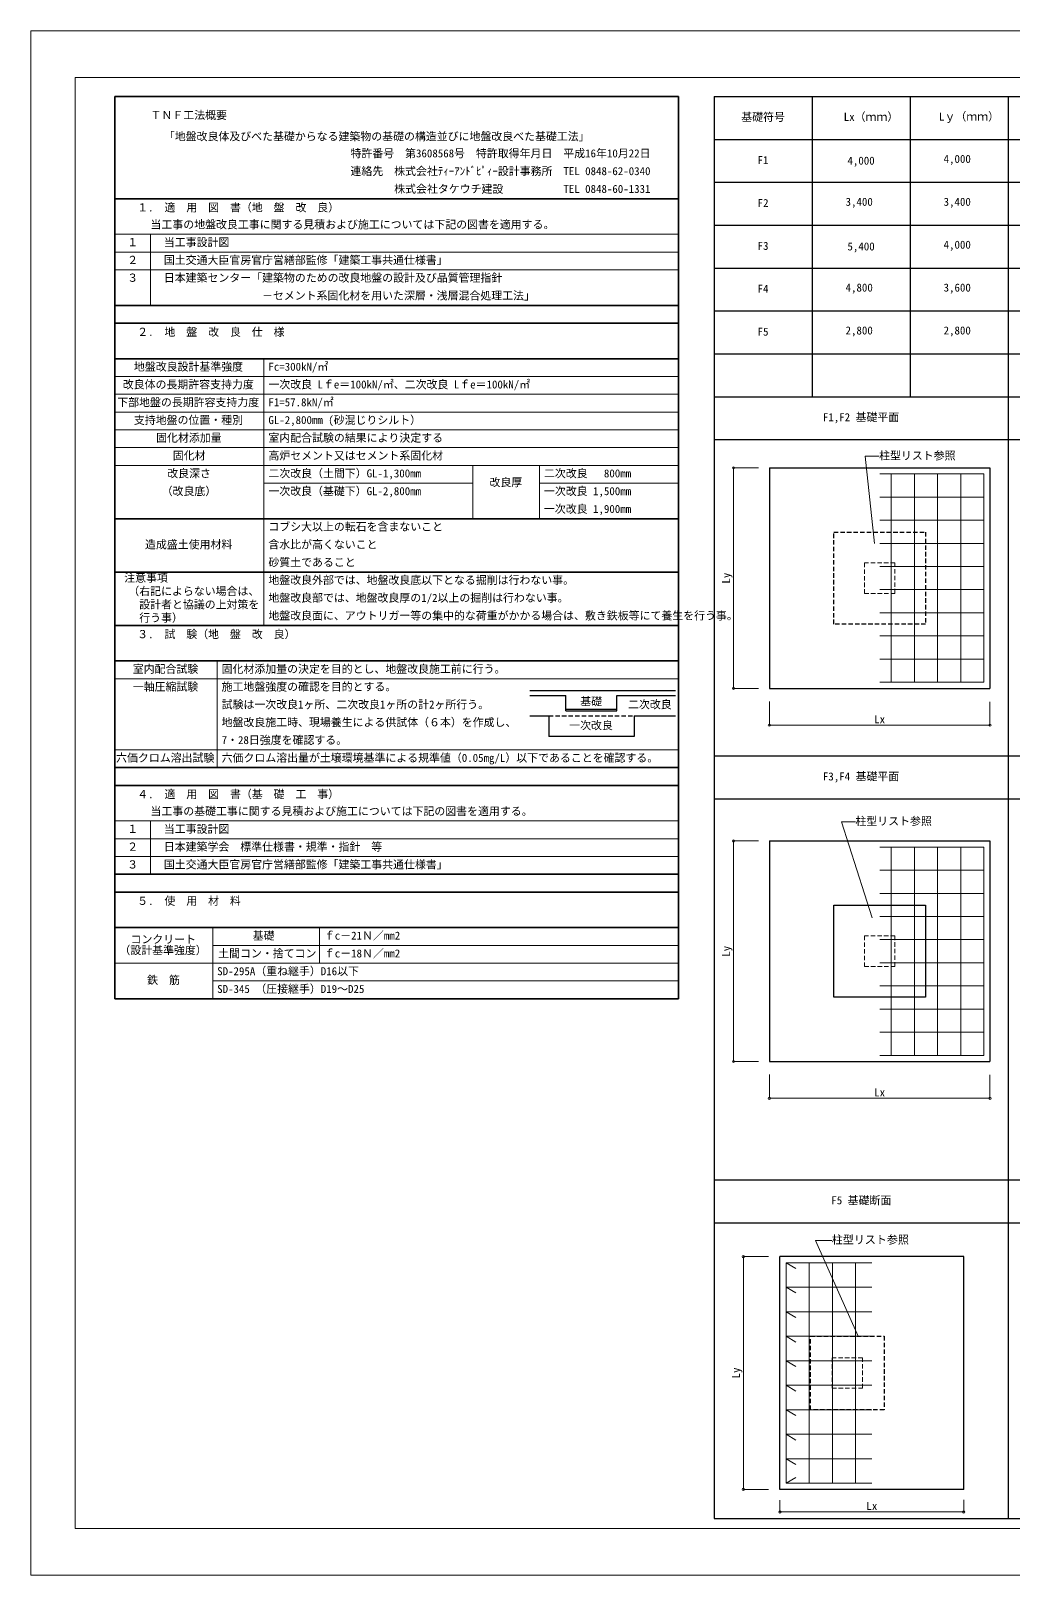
# Model space of a CAD drawing. Units: millimetres at full size, sheet at 1:100, with parts at 1:30. Extents: x -138278 to 134990, y -16593 to 30671.
# Drawn here: x 5467 to 32186, y -16593 to 25407 of the extents above; entities that cross this region are included whole.
import ezdxf
from ezdxf.enums import TextEntityAlignment as Align

# ---------------------------------------------------------------- set-up
doc = ezdxf.new("R2010")
doc.units = ezdxf.units.MM
doc.header["$LTSCALE"] = 100
doc.linetypes.add('DASHED1', pattern=[1.8, 1.2, -0.6])
for name, color, linetype, lineweight in [('1-0_基準線', 3, 'Continuous', 25), ('1-1_躯体', 7, 'Continuous', 18), ('1-5_仕上げ', 7, 'Continuous', 18), ('1-6_文字', 4, 'DASHED1', 9), ('1-7_寸法', 4, 'Continuous', 9), ('2-0_基準線', 7, 'Continuous', 9), ('E-E_', 1, 'Continuous', 18), ('F-0_枠', 134, 'Continuous', 18)]:
    doc.layers.add(name, color=color, linetype=linetype, lineweight=lineweight)
doc.styles.add('ＭＳ ゴシック', font='')
doc.styles.get('ＭＳ ゴシック').set_extended_font_data('MS Gothic')

# ---------------------------------------------------------------- blocks, each defined once
blk = doc.blocks.new('_Small')
at = {"layer": 'E-E_'}
blk.add_circle((0, 0), 25, dxfattribs=at)

msp = doc.modelspace()

# ---------------------------------------------------------------- linework, layer by layer
at = {"layer": '1-0_基準線'}
for p, q in [((24050.8, 23624.1), (24050.8, -5840.8)), ((26717.5, 23624.1), (26717.5, 15457.4)), ((29384.1, 23624.1), (29384.1, 15457.4)), ((24050.8, 21290.8), (48217.8, 21290.8)), ((24050.8, 21290.8), (48217.8, 21290.8)), ((24050.8, 20124.1), (48217.8, 20124.1)), ((24050.8, 18957.4), (48217.8, 18957.4)), ((24050.8, 17790.8), (48217.8, 17790.8)), ((24050.8, 16624.1), (48217.8, 16624.1)), ((24050.8, 15457.4), (48217.8, 15457.4)), ((24050.8, 15457.4), (48217.8, 15457.4)), ((24050.8, 14290.8), (48217.8, 14290.8)), ((25555.9, 13524.5), (25555.9, 7524.5)), ((25555.9, 13524.5), (31555.9, 13524.5)), ((31555.9, 13524.5), (31555.9, 7524.5)), ((25555.9, 7524.5), (31555.9, 7524.5)), ((24050.8, 5686.4), (48217.8, 5686.4)), ((24050.8, 5686.4), (48217.8, 5686.4)), ((24050.8, 4519.8), (48217.8, 4519.8)), ((25555.9, 3375.8), (25555.9, -2624.2)), ((25555.9, 3375.8), (31555.9, 3375.8)), ((31555.9, 3375.8), (31555.9, -2624.2)), ((25555.9, -2624.2), (31555.9, -2624.2)), ((24050.8, -5840.8), (48217.8, -5840.8)), ((24050.8, -5840.8), (48217.8, -5840.8)), ((24050.8, -5840.8), (24050.8, -15049.3)), ((32050.8, -5840.8), (32050.8, -15049.3)), ((24050.8, -7007.5), (48217.8, -7007.5)), ((30842.5, -7928.6), (25842.5, -7928.6)), ((25842.5, -14262), (25842.5, -7928.6)), ((30842.5, -14262), (30842.5, -7928.6)), ((30842.5, -14262), (25842.5, -14262)), ((24050.8, -15049.3), (48217.8, -15049.3))]:
    msp.add_line(p, q, dxfattribs=at)
for points in [[(24050.8, 23624.1), (48217.8, 23624.1), (48217.8, 22457.4)], [(24050.8, 23624.1), (24050.8, 22457.4), (48217.8, 22457.4)], [(32050.8, 23624.1), (32050.8, 5686.4), (32050.8, -5840.8)]]:
    msp.add_lwpolyline(points, dxfattribs=at)
at = {"layer": '1-0_基準線', "linetype": 'DASHED1'}
for points in [[(27305.9, 11774.5), (29805.9, 11774.5), (29805.9, 9274.5), (27305.9, 9274.5)], [(26675.9, -12095.3), (26675.9, -10095.3), (28675.9, -10095.3), (28675.9, -12095.3)]]:
    msp.add_lwpolyline(points, close=True, dxfattribs=at)
at = {"layer": '1-0_基準線', "color": 4, "linetype": 'DASHED1', "lineweight": 9}
for points in [[(28139.3, 10107.9), (28972.6, 10107.9), (28972.6, 10941.2), (28139.3, 10941.2)], [(28139.3, -40.8), (28972.6, -40.8), (28972.6, 792.5), (28139.3, 792.5)]]:
    msp.add_lwpolyline(points, close=True, dxfattribs=at)
at = {"layer": '1-0_基準線'}
msp.add_lwpolyline([(27305.9, 1625.8), (29805.9, 1625.8), (29805.9, -874.2), (27305.9, -874.2)], close=True, dxfattribs=at)
at = {"layer": '1-1_躯体'}
for p, q in [((28555.9, 13357.9), (31389.3, 13357.9)), ((28870.8, 13357.9), (28870.8, 7691.2)), ((29500.4, 13357.9), (29500.4, 7691.2)), ((30130, 13357.9), (30130, 7691.2)), ((30759.6, 13357.9), (30759.6, 7691.2)), ((31389.3, 13357.9), (31389.3, 7691.2)), ((28555.9, 12728.2), (31389.3, 12728.2)), ((28555.9, 12098.6), (31389.3, 12098.6)), ((28555.9, 11469), (31389.3, 11469)), ((28555.9, 10839.3), (31389.3, 10839.3)), ((28555.9, 10209.7), (31389.3, 10209.7)), ((28555.9, 9580.1), (31389.3, 9580.1)), ((28555.9, 8950.5), (31389.3, 8950.5)), ((28555.9, 8320.8), (31389.3, 8320.8)), ((28555.9, 7691.2), (31389.3, 7691.2)), ((28555.9, 3209.2), (31389.3, 3209.2)), ((28870.8, 3209.2), (28870.8, -2457.5)), ((29500.4, 3209.2), (29500.4, -2457.5)), ((30130, 3209.2), (30130, -2457.5)), ((30759.6, 3209.2), (30759.6, -2457.5)), ((31389.3, 3209.2), (31389.3, -2457.5)), ((28555.9, 2579.5), (31389.3, 2579.5)), ((28555.9, 1949.9), (31389.3, 1949.9)), ((28555.9, 1320.3), (31389.3, 1320.3)), ((28555.9, 690.6), (31389.3, 690.6)), ((28555.9, 61), (31389.3, 61)), ((28555.9, -568.6), (31389.3, -568.6)), ((28555.9, -1198.2), (31389.3, -1198.2)), ((28555.9, -1827.9), (31389.3, -1827.9)), ((28555.9, -2457.5), (31389.3, -2457.5)), ((28342.5, -8095.3), (26009.2, -8095.3)), ((26009.2, -14095.3), (26009.2, -8095.3)), ((26275.7, -8253), (26009.2, -8095.3)), ((26638.8, -14095.3), (26638.8, -8095.3)), ((27268.5, -14095.3), (27268.5, -8095.3)), ((27898.1, -14095.3), (27898.1, -8095.3)), ((28342.5, -8762), (26009.2, -8762)), ((26275.7, -8919.7), (26009.2, -8762)), ((28342.5, -9428.6), (26009.2, -9428.6)), ((26275.7, -9586.3), (26009.2, -9428.6)), ((28342.5, -10095.3), (26009.2, -10095.3)), ((26275.7, -10253), (26009.2, -10095.3)), ((28342.5, -10762), (26009.2, -10762)), ((26275.7, -10919.7), (26009.2, -10762)), ((28342.5, -11428.6), (26009.2, -11428.6)), ((26275.7, -11586.3), (26009.2, -11428.6)), ((28342.5, -12095.3), (26009.2, -12095.3)), ((26275.7, -12253), (26009.2, -12095.3)), ((28342.5, -12762), (26009.2, -12762)), ((26275.7, -12919.7), (26009.2, -12762)), ((28342.5, -13428.6), (26009.2, -13428.6)), ((26275.7, -13586.3), (26009.2, -13428.6)), ((26275.7, -13937.6), (26009.2, -14095.3)), ((28342.5, -14095.3), (26009.2, -14095.3))]:
    msp.add_line(p, q, dxfattribs=at)
at = {"layer": '1-5_仕上げ', "color": 4, "lineweight": 9}
for p, q in [((28165.5, 13837.4), (28545.8, 13837.4)), ((28417.4, 11469), (28165.5, 13837.4)), ((27521.9, 3894.7), (27902.2, 3894.7)), ((28350.1, 1283.5), (27521.9, 3894.7)), ((26813.8, -7490.1), (27256.5, -7490.1)), ((27974, -10095.3), (26813.8, -7490.1))]:
    msp.add_line(p, q, dxfattribs=at)
at = {"layer": '1-6_文字'}
msp.add_lwpolyline([(28092.5, -10678.6), (27259.2, -10678.6), (27259.2, -11512), (28092.5, -11512)], close=True, dxfattribs=at)
at = {"layer": '1-7_寸法'}
for p, q in [((25260.6, 13524.5), (24580.3, 13524.5)), ((24580.3, 13524.5), (24580.3, 7524.5)), ((25260.6, 7524.5), (24580.3, 7524.5)), ((25555.9, 7168.4), (25555.9, 6523.7)), ((31555.9, 7160.5), (31555.9, 6523.7)), ((31555.9, 6523.7), (25555.9, 6523.7)), ((25260.6, 3375.8), (24580.3, 3375.8)), ((24580.3, 3375.8), (24580.3, -2624.2)), ((25260.6, -2624.2), (24580.3, -2624.2)), ((25555.9, -2980.2), (25555.9, -3625)), ((31555.9, -2988.2), (31555.9, -3625)), ((31555.9, -3625), (25555.9, -3625)), ((25528.8, -7928.6), (24848.6, -7928.6)), ((24848.6, -14262), (24848.6, -7928.6)), ((25528.8, -14262), (24848.6, -14262)), ((25842.5, -14550.4), (25842.5, -14873.8)), ((30842.5, -14542.4), (30842.5, -14873.8)), ((25842.5, -14873.8), (30842.5, -14873.8))]:
    msp.add_line(p, q, dxfattribs=at)
at = {"layer": '1-7_寸法', "color": 1, "lineweight": 18}
for centre in [(24580.3, 13524.5), (24580.3, 7524.5), (25555.9, 6523.7), (31555.9, 6523.7), (24580.3, 3375.8), (24580.3, -2624.2), (25555.9, -3625), (31555.9, -3625)]:
    msp.add_circle(centre, 30, dxfattribs=at)
at = {"layer": '2-0_基準線', "color": 2, "lineweight": 35}
for p, q in [((7754.6, 23624.1), (22855.9, 23624.1)), ((7754.6, 23624.1), (23084.1, 23624.1)), ((7754.6, 23624.1), (7754.6, -916.3)), ((23084.1, -916.3), (23084.1, 23624.1)), ((7754.6, 20843.7), (23084.1, 20843.7)), ((7754.6, 17942.3), (23084.1, 17942.3)), ((7754.6, 17458.8), (23084.1, 17458.8)), ((23084.1, 16491.7), (7754.6, 16491.7)), ((23084.1, 12139.7), (7754.6, 12139.7)), ((23084.1, 10689), (7754.6, 10689)), ((23084.1, 9238.3), (7754.6, 9238.3)), ((7754.6, 9238.3), (23084.1, 9238.3)), ((23084.1, 8271.2), (7754.6, 8271.2)), ((23084.1, 5369.9), (7754.6, 5369.9)), ((23084.1, 4886.3), (7754.6, 4886.3)), ((7754.6, 2468.5), (23084.1, 2468.5)), ((7754.6, 1985), (23084.1, 1985)), ((7754.6, 1017.9), (23084.1, 1017.9)), ((7754.6, -916.3), (23084.1, -916.3))]:
    msp.add_line(p, q, dxfattribs=at)
at = {"layer": '2-0_基準線', "color": 4}
for p, q in [((7754.6, 19876.5), (23084.1, 19876.5)), ((8721.7, 19876.5), (8721.7, 17942.3)), ((7754.6, 19393), (23084.1, 19393)), ((7754.6, 18909.4), (23084.1, 18909.4)), ((11806.8, 16491.7), (11806.8, 9238.3)), ((23084.1, 16008.1), (7754.6, 16008.1)), ((23084.1, 15524.5), (7754.6, 15524.5)), ((23084.1, 15041), (7754.6, 15041)), ((23084.1, 14557.4), (7754.6, 14557.4)), ((23084.1, 14073.9), (7754.6, 14073.9)), ((23084.1, 13590.3), (7754.6, 13590.3)), ((17488.6, 13590.3), (17488.6, 12139.7)), ((19301.9, 13590.3), (19301.9, 12139.7)), ((11806.8, 13106.8), (17488.6, 13106.8)), ((19301.9, 13106.8), (23084.1, 13106.8)), ((10535, 8271.2), (10535, 5369.9)), ((23084.1, 7787.7), (7754.6, 7787.7)), ((23084.1, 5853.4), (7754.6, 5853.4)), ((23084.1, 3919.2), (7754.6, 3919.2)), ((8721.7, 3919.2), (8721.7, 2468.5)), ((7754.6, 3435.7), (23084.1, 3435.7)), ((7754.6, 2952.1), (23084.1, 2952.1)), ((10414.1, 1017.9), (10414.1, -916.3)), ((13315.5, 1017.9), (13315.5, 50.8)), ((10414.1, 534.3), (23084.1, 534.3)), ((7754.6, 50.8), (23084.1, 50.8)), ((10414.1, 50.8), (23084.1, 50.8)), ((10414.1, -432.8), (23084.1, -432.8))]:
    msp.add_line(p, q, dxfattribs=at)
at = {"layer": '2-0_基準線', "color": 3, "lineweight": 25}
for p, q in [((19040.9, 7470.5), (22999, 7470.5)), ((19040.9, 7331.2), (20017.5, 7331.2)), ((20017.5, 6913.4), (20017.5, 7331.2)), ((21410.1, 7331.2), (22999, 7331.2)), ((21410.1, 6913.4), (21410.1, 7331.2)), ((19040.9, 6774.2), (19553.3, 6774.2)), ((19553.3, 6774.2), (19553.3, 6217.1)), ((20017.5, 6959.9), (21410.1, 6959.9)), ((20017.5, 6913.4), (21410.1, 6913.4)), ((21874.4, 6774.2), (22999, 6774.2)), ((21874.4, 6774.2), (21874.4, 6217.1)), ((21874.4, 6217.1), (19553.3, 6217.1))]:
    msp.add_line(p, q, dxfattribs=at)
at = {"layer": '2-0_基準線', "color": 3, "linetype": 'DASHED1', "lineweight": 25}
msp.add_line((19553.3, 6774.2), (21874.4, 6774.2), dxfattribs=at)
at = {"layer": 'F-0_枠'}
for p, q in [((5467.1, -16592.7), (5467.1, 25407.4)), ((6669.2, -15327.4), (63664.9, -15327.4)), ((64867.1, -16592.7), (5467.1, -16592.7))]:
    msp.add_line(p, q, dxfattribs=at)
for points in [[(5467.1, 25407.4), (64867.1, 25407.4), (64867.1, -16592.7)], [(63664.9, 24142.1), (6669.2, 24142.1), (6669.2, -15327.4)]]:
    msp.add_lwpolyline(points, dxfattribs=at)

# ---------------------------------------------------------------- block references
at = {"layer": '1-7_寸法', "xscale": 1.2, "yscale": 1.2}
for p, rotation in [((24848.6, -7928.6), 90), ((24848.6, -14262), 270), ((25842.5, -14873.8), 180)]:
    msp.add_blockref('_Small', p, dxfattribs=dict(at, rotation=rotation))
msp.add_blockref('_Small', (30842.5, -14873.8), dxfattribs=at)

# ---------------------------------------------------------------- texts
at = {"layer": '1-5_仕上げ', "style": 'ＭＳ ゴシック'}
for s, height, p in [('基礎符号', 217.7, (24790.3, 22891.6)), ('Lx（ｍｍ）', 217.7, (27578.7, 22895.6)), ('Lｙ（ｍｍ）', 217.7, (30171.1, 22903.2)), ('F1', 217.7, (25235.7, 21719.1)), ('4,000', 217.7, (27679.6, 21704.1)), ('4,000', 217.7, (30295, 21751.4)), ('F2', 217.7, (25235.7, 20552.4)), ('3,400', 217.7, (27628.3, 20584.7)), ('3,400', 217.7, (30295, 20584.7)), ('F3', 217.7, (25235.7, 19385.8)), ('5,400', 217.7, (27679.6, 19370.7)), ('4,000', 217.7, (30295, 19418.1)), ('F4', 217.7, (25235.7, 18219.1)), ('4,800', 217.7, (27628.3, 18251.4)), ('3,600', 217.7, (30295, 18251.4)), ('F5', 217.7, (25235.7, 17052.4)), ('2,800', 217.7, (27628.3, 17084.7)), ('2,800', 217.7, (30295, 17084.7)), ('F1,F2 基礎平面', 217.7, (27011.5, 14726)), ('柱型リスト参照', 217.7, (28540.8, 13682)), ('F3,F4 基礎平面', 217.7, (27011.5, 4955.1)), ('柱型リスト参照', 217.7, (27897.2, 3739.3)), ('F5 基礎断面', 217.7, (27240.8, -6572.5)), ('柱型リスト参照', 219.9, (27251.5, -7645.9))]:
    msp.add_text(s, height=height, dxfattribs=at).set_placement(p, align=Align.BOTTOM_LEFT)
at = {"layer": '1-7_寸法', "color": 7, "style": 'ＭＳ ゴシック'}
for height, p in [(217.7, (24554.1, 10374.9)), (217.7, (24554.1, 226.2)), (219.9, (24822.7, -11245))]:
    msp.add_text('Ly', height=height, rotation=90, dxfattribs=at).set_placement(p, align=Align.BOTTOM_LEFT)
for height, p in [(217.7, (28406.8, 6511.8)), (217.7, (28406.8, -3636.9)), (219.9, (28193.5, -14886.1))]:
    msp.add_text('Lx', height=height, dxfattribs=at).set_placement(p, align=Align.BOTTOM_LEFT)
at = {"layer": '2-0_基準線', "style": 'ＭＳ ゴシック'}
for s, p in [('ＴＮＦ工法概要', (8721.7, 22942.1)), ('「地盤改良体及びべた基礎からなる建築物の基礎の構造並びに地盤改良べた基礎工法」', (9084.4, 22363.9)), ('特許番号\u3000第3608568号\u3000特許取得年月日\u3000平成16年10月22日', (14161.7, 21902)), ('連絡先\u3000株式会社ﾃｨｰｱﾝﾄﾞﾋﾟｨｰ設計事務所\u3000TEL 0848-62-0340', (14161.7, 21418.5)), ('\u3000\u3000\u3000\u3000株式会社タケウチ建設\u3000\u3000\u3000\u3000\u3000 TEL 0848-60-1331', (14161.7, 20934.9)), ('１.\u3000適\u3000用\u3000図\u3000書（地\u3000盤\u3000改\u3000良）', (8359, 20429.7)), ('当工事の地盤改良工事に関する見積および施工については下記の図書を適用する。', (8721.7, 19967.8)), ('１', (8087, 19484.3)), ('当工事設計図', (9084.4, 19484.3)), ('２', (8087, 19000.7)), ('国土交通大臣官房官庁営繕部監修「建築工事共通仕様書」', (9084.4, 19000.7)), ('３', (8087, 18517.2)), ('日本建築センター「建築物のための改良地盤の設計及び品質管理指針', (9084.4, 18517.2)), ('\u3000\u3000\u3000\u3000      \u3000\u3000－セメント系固化材を用いた深層・浅層混合処理工法」', (9084.4, 18033.6)), ('２.\u3000地\u3000盤\u3000改\u3000良\u3000仕\u3000様', (8359, 17044.8)), ('地盤改良設計基準強度', (8269.6, 16099.4)), ('Fc=300kN/㎡', (11927.7, 16099.4)), ('改良体の長期許容支持力度', (7967.4, 15615.8)), ('一次改良 Lｆe＝100kN/㎡、二次改良 Lｆe＝100kN/㎡', (11927.7, 15615.8)), ('下部地盤の長期許容支持力度', (7816.2, 15132.3)), ('F1=57.8kN/㎡', (11927.7, 15132.3)), ('支持地盤の位置・種別', (8269.6, 14648.7)), ('GL-2,800mm (砂混じりシルト）', (11927.7, 14648.7)), ('固化材添加量', (8874, 14165.2)), ('室内配合試験の結果により決定する', (11927.7, 14165.2)), ('固化材', (9327.4, 13681.6)), ('高炉セメント又はセメント系固化材', (11927.7, 13681.6)), ('改良深さ', (9176.2, 13198)), ('二次改良（土間下）GL-1,300mm ', (11927.7, 13198)), ('二次改良   800mm  ', (19422.8, 13198)), ('（改良底）', (9025.1, 12714.5)), ('一次改良（基礎下）GL-2,800mm', (11927.7, 12714.5)), ('改良厚', (17941.9, 12956.3)), ('一次改良 1,500mm ', (19422.8, 12714.5)), ('一次改良 1,900mm', (19422.8, 12230.9)), ('コブシ大以上の転石を含まないこと', (11927.7, 11747.4)), ('造成盛土使用材料', (8571.8, 11263.8)), ('含水比が高くないこと', (11927.7, 11263.8)), ('砂質土であること', (11927.7, 10780.3)), ('注意事項', (8005.8, 10357.2)), ('地盤改良外部では、地盤改良底以下となる掘削は行わない事。', (11927.7, 10296.7)), ('（右記によらない場合は、', (8117.3, 9994.5)), ('地盤改良部では、地盤改良厚の1/2以上の掘削は行わない事。', (11927.7, 9813.2)), ('\u3000設計者と協議の上対策を', (8117.3, 9631.8)), ('\u3000行う事）', (8117.3, 9269.2)), ('地盤改良面に、アウトリガー等の集中的な荷重がかかる場合は、敷き鉄板等にて養生を行う事。', (11927.7, 9329.7)), ('３.\u3000試\u3000験（地\u3000盤\u3000改\u3000良）', (8359, 8824.3)), ('室内配合試験', (8238.1, 7878.9)), ('固化材添加量の決定を目的とし、地盤改良施工前に行う。', (10655.9, 7878.9)), ('一軸圧縮試験', (8238.1, 7395.4)), ('施工地盤強度の確認を目的とする。', (10655.9, 7395.4)), ('試験は一次改良1ヶ所、二次改良1ヶ所の計2ヶ所行う。', (10655.9, 6911.8)), ('基礎', (20411.6, 6995)), ('二次改良', (21710, 6913.9)), ('地盤改良施工時、現場養生による供試体（６本）を作成し、', (10655.9, 6428.3)), ('一次改良', (20109.4, 6345.1)), ('7・28日強度を確認する。', (10655.9, 5944.7)), ('六価クロム溶出試験', (7784.8, 5461.2)), ('六価クロム溶出量が土壌環境基準による規準値（0.05mg/L）以下であることを確認する。', (10655.9, 5461.2)), ('４.\u3000適\u3000用\u3000図\u3000書（基\u3000礎\u3000工\u3000事）', (8359, 4472.3)), ('当工事の基礎工事に関する見積および施工については下記の図書を適用する。', (8721.7, 4010.5)), ('１', (8087, 3526.9)), ('当工事設計図', (9084.4, 3526.9)), ('２', (8087, 3043.4)), ('日本建築学会\u3000標準仕様書・規準・指針\u3000等', (9084.4, 3043.4)), ('３', (8087, 2559.8)), ('国土交通大臣官房官庁営繕部監修「建築工事共通仕様書」', (9084.4, 2559.8)), ('５.\u3000使\u3000用\u3000材\u3000料', (8359, 1571)), ('基礎', (11501.5, 625.6)), ('ｆc－21Ｎ／mm2', (13436.4, 625.6)), ('（設計基準強度）', (7875.5, 228.7)), ('コンクリート', (8177.7, 525.7)), ('土間コン・捨てコン', (10561.4, 142)), ('ｆc－18Ｎ／mm2', (13436.4, 142)), ('鉄\u3000筋', (8631, -580.8)), ('SD-295A（重ね継手）D16以下', (10535, -341.5)), ('SD-345 （圧接継手）D19～D25', (10535, -825.1))]:
    msp.add_text(s, height=217.7, dxfattribs=at).set_placement(p, align=Align.BOTTOM_LEFT)

doc.saveas('drawing.dxf')
